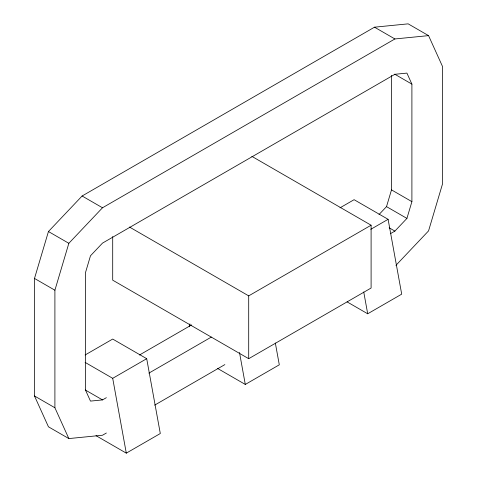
<?xml version="1.0" encoding="UTF-8"?>
<svg xmlns="http://www.w3.org/2000/svg" width="477" height="477" viewBox="0 0 477 477"><rect width="100%" height="100%" fill="white"/><g stroke="black" fill="none" stroke-linecap="round" stroke-linejoin="round"><path stroke-width="0.72" d="M189.244 326.763L189.906 323.877M106.365 433.015L102.501 435.245L68.843 438.578L48.445 426.802L34.499 395.988L34.499 278.443L48.445 231.53L82.104 195.999L374.499 27.183L408.157 23.85L428.555 35.626L442.501 66.446L442.501 183.985L428.555 230.898L395.922 265.355M68.843 438.578L54.903 407.763L54.903 290.219L68.843 243.306L102.501 207.775L394.896 38.959L428.555 35.626M379.006 214.561L386.519 206.63L391.498 189.876L391.498 75.306M390.389 233.7L394.896 231.095L406.923 218.406L411.901 201.652L411.901 84.113L406.923 73.106L394.896 74.293L102.501 243.109L90.481 255.797L85.502 272.558L85.502 390.097L90.481 401.103L102.501 399.911L106.365 397.681M85.115 354.983L112.703 339.058L146.701 358.692L160.302 433.521L126.298 453.15L96.02 435.668M339.988 207.835L354.101 199.69L388.099 219.319L401.7 294.148L367.701 313.783L347.083 301.875M139.433 355.031L191.617 324.909M129.458 227.028L248.702 295.871L371.1 225.21L371.1 288.025L248.702 358.692L112.703 280.172L112.703 236.568M85.115 362.395L112.703 378.321L146.701 358.692M370.778 229.318L388.099 219.319M148.872 373.139L211.347 337.072M154.667 405.128L224.87 364.595M217.601 368.453L245.297 384.444L279.301 364.816L275.336 343.023M374.499 27.183L394.896 38.959M394.688 74.173L411.901 84.113M391.498 189.876L411.901 201.652M386.519 206.63L406.923 218.406M389.16 227.785L394.896 231.095M251.814 156.337L371.1 225.21M82.104 195.999L102.501 207.775M48.445 231.53L68.843 243.306M34.499 278.443L54.903 290.219M85.288 389.977L102.501 399.911M34.499 395.988L54.903 407.763M363.736 291.984L367.701 313.783M239.49 352.479L245.297 384.444M112.703 378.321L126.298 453.15M248.702 295.871L248.702 358.692"/></g></svg>
